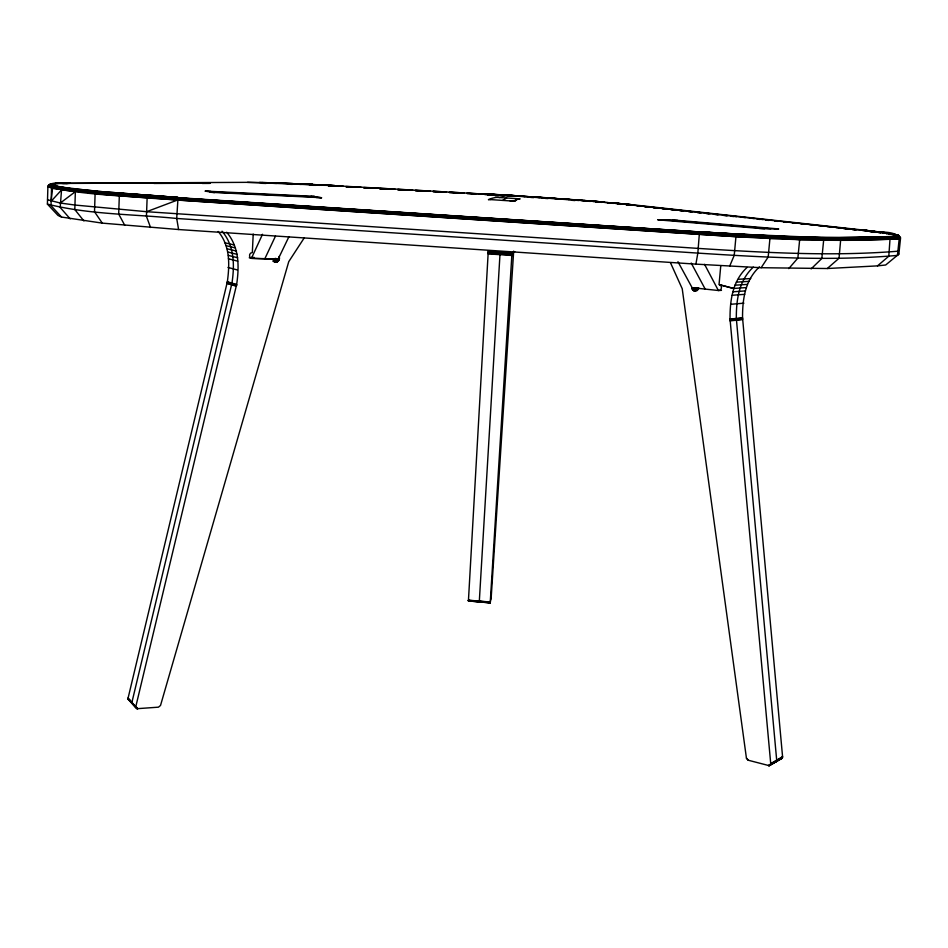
<?xml version="1.0" encoding="UTF-8"?>
<svg xmlns="http://www.w3.org/2000/svg" width="948" height="948" viewBox="0 0 948 948"><rect width="100%" height="100%" fill="white"/><g stroke="black" fill="none" stroke-linecap="round" stroke-linejoin="round"><path stroke-width="1.42" d="M780.69 758.744L782.207 758.092L782.574 756.717L742.545 317.817C742.426 299.331 745.152 280.051 759.49 266.838M468.419 600.925L490.211 602.833L511.908 254.337L511.991 252.761L488.267 251.149L468.419 600.925L490.199 602.881L491.265 596.47L513.686 251.113M697.444 288.263C697.384 292.067 691.471 291.38 692.123 287.694L677.95 261.719M468.442 600.191L490.223 602.016L490.187 602.821M47.4 204.104C89.396 214.675 133.704 214.106 176.695 218.467L697.835 253.104C764.254 257.346 830.969 261.233 897.436 255.403L898.858 254.076L900.6 237.723L899.214 238.778C832.605 241.633 765.984 238.161 699.541 233.635L175.119 199.293C132.673 195.857 89.918 194.162 47.886 186.957C90.25 196.177 134.355 195.892 177.43 200.087L699.482 234.417C765.948 238.635 832.617 242.617 899.214 238.778L900.209 237.972L898.763 236.265C832.344 240.271 765.806 235.898 699.505 231.774L697.835 253.104L695.903 264.137L178.603 229.535L102.277 223.124L61.525 217.056L58.006 215.457L47.4 204.104L47.886 186.957C51.026 179.61 64.689 185.63 70.259 183.059L56.205 183.438L49.675 184.493C90.641 194.352 133.81 192.882 175.57 197.492L699.553 231.94L784.541 236.585L848.614 237.901M479.297 601.601L500.129 251.955M817.01 237.675L838.814 237.711L840.722 239.204L839.039 258.271L827.272 268.521L761.161 267.715L695.903 264.137M97.123 191.401L54.214 186.235L49.675 184.493C64.748 189.695 81.279 188.877 96.945 191.271L95.831 193.108L61.525 189.944L60.198 207.482L70.199 218.905M95.831 193.108L95.108 193.676L94.516 211.76L102.277 223.124M95.108 193.676L147.13 197.978L146.442 216.31L150.542 227.508M670.449 262.679L682.228 288.749L746.432 758.139L748.221 760.225L769.195 765.664L770.724 763.626L730.031 319.073C729.889 300.362 732.603 280.833 747.071 267.431M130.03 700.311L128.466 699.683L128.099 698.036L227.354 281.781C229.7 264.421 230.21 245.674 218.182 231.466M304.237 237.877L288.749 261.66L160.52 705.466L158.458 707.172L137.069 708.689L135.837 706.461L236.633 284.507C239.37 266.352 239.216 247.001 226.691 232.224M253.211 234.049L252.334 252.606C248.791 252.393 248.471 258.366 252.061 258.437L273.498 259.112C273.747 264.67 281.449 261.044 279.067 256.446M479.309 601.459L479.321 601.968M488.682 252.026L488.682 253.886M513.259 251.635L512.216 255.522L512.489 252.986M47.519 199.791L60.328 203.038L74.951 205.041L146.62 211.7L177.43 200.087L175.119 199.293L175.297 198.156L175.57 197.492L178.046 197.54L96.945 191.271L178.046 197.54L176.695 218.467L178.603 229.535M720.764 265.677L719.046 284.59L733.586 288.453L746.1 287.599M699.541 231.822L744.31 234.606L744.784 236.502L735.944 236.656L734.238 255.332L729.664 266.198M897.436 255.403L899.214 238.778L799.662 239.678L797.861 258.105L788.76 268.628M54.818 186.187L52.531 187.834L51.145 201.272L61.525 189.944M840.876 239.951L823.646 240.318L821.821 258.508L811.121 268.888M491.04 598.781L491.218 597.027M222.057 231.205C234.5 245.876 234.666 265.096 231.964 283.132L131.95 702.219L133.17 704.435M776.625 760.889C771.945 762.654 777.135 762.702 776.685 760.154L736.323 318.445C736.205 299.841 738.919 280.43 753.316 267.135M838.814 237.711L899.723 236.917L897.756 235.057L864.28 230.103C875.134 234.132 891.156 228.835 900.043 237.415C833.174 240.235 766.292 236.419 699.577 232.106L175.427 197.753C133.455 193.475 90.25 194.15 49.106 184.682L56.205 183.438L69.37 183.237L247.961 182.336L334.62 185.63L334.324 186.27L328.541 185.998M487.568 194.897L488.101 194.056L504.016 194.956L598.52 201.592L504.016 194.956M278.321 260.973C270.938 260.297 272.894 257.121 278.878 259.74M514.776 195.809L334.561 185.678M70.235 188.593L68.671 190.24L52.424 188.439M262.513 234.286L251.469 258.259L278.179 259.1L288.962 236.633M264.871 258.686L275.477 236.123M761.161 267.715L768.176 257.026L769.942 238.446L785.442 238.481L799.662 239.678M292.553 183.545L262.584 182.549L261.684 183.308L266.08 183.45M781.045 758.744L782.574 756.717L770.724 763.626M54.842 184.398L55.671 183.628M899.297 249.952L897.875 251.208C831.384 256.541 764.68 252.63 698.249 248.4L146.62 211.7M827.272 268.521L877.493 265.878L888.797 256.197L890.113 237.628M133.17 194.447L132.246 196.212L119.318 195.821L118.69 214.047L124.769 225.34M898.858 254.076L885.693 264.99L877.493 265.878M60.328 203.038L75.366 191.65L74.809 209.544L83.898 220.955M518.153 198.748L514.788 201.189L510.06 200.905M881.45 232.153L898.574 235.353L897.164 236.348L888.631 236.834M512.311 253.246L514.728 251.706M66.407 183.45L69.951 183.071M502.689 200.395L506.659 198.002M770.724 764.005L782.574 757.096M782.515 757.452L768.473 765.605L770.665 764.361M768.84 765.664L782.384 757.796M769.195 765.664L782.207 758.092M769.527 765.593L781.97 758.341M282.658 183.355L312.816 184.469L274.553 182.857M50.291 184.765L52.033 183.853L58.835 183.284M490.851 199.483C482.745 201.071 497.096 195.975 499.845 197.54M247.452 182.383L262.584 182.549M55.209 183.948L48.609 185.026C89.87 194.565 133.206 193.854 175.297 198.156L699.577 232.592C766.304 236.656 833.197 240.982 900.043 237.415L890.551 238.588L900.209 237.972M729.996 319.429L742.521 318.173M729.984 319.784L742.509 318.528M729.984 320.14L742.509 318.884M729.996 320.495L742.521 319.227M730.031 320.851L742.545 319.583M730.031 319.073L742.545 317.817M823.646 240.318L818.243 239.56L817.46 237.972L840.118 238.292L899.285 236.526L821.821 237.652L735.423 233.99M900.043 237.415C833.221 241.953 766.304 236.668 699.541 233.635L746.135 237.036M731.394 304.237L743.907 303.182M732.212 295.266L744.737 294.33M732.721 291.818L745.235 290.918M694.102 290.835L696.697 290.657M721.475 290.361L718.371 290.503L704.577 264.35M692.478 289.472L697.657 289.128M692.715 289.851L697.894 289.507M693.012 290.183L696.887 289.922M693.344 290.467L697.218 290.207M693.711 290.681L697.586 290.42M734.807 285.218L747.32 284.4M692.111 288.156L698.593 287.73M692.17 288.619L698.64 288.192M692.289 289.057L698.771 288.63M888.975 236.882L898.763 236.265L897.246 234.808L897.164 236.348L898.763 236.265L852.999 237.818M736.371 282.149L748.861 281.378M738.255 279.293L750.733 278.558M889.876 237.379L899.723 236.917M316.099 197.457L321.656 197.753L311.051 196.2L205.218 191.105L210.894 191.425M62.521 183.426L69.37 183.237M177.489 199.317L175.19 198.677L744.749 235.874L175.19 198.677L96.021 192.515L52.531 187.834L47.969 186.033M759.016 228.385L778.746 229.001L774.469 228.8M56.205 183.438L69.654 183.13M774.445 762.121L775.5 762.109M677.69 220.398L657.675 219.735L661.977 219.936M69.097 183.402L210.231 182.774M153.943 183.438L209.828 183.154M202.327 183.438L209.686 183.402M840.568 238.872L818.1 238.943L840.829 239.571M817.46 237.972L839.821 238.067M817.84 238.41L840.366 238.552M821.821 237.652L839.513 237.889M259.491 182.443L282.931 183.201M261.921 182.964L276.555 183.426M251.54 257.382L254.384 257.477M751.965 237.249L765.06 237.735M769.432 237.889L785.442 238.481L784.541 236.585M315.542 185.346L309.759 185.121L314.084 185.346M328.577 185.844L338.791 186.318M177.963 197.575L175.57 197.492L177.797 197.836M289.863 183.663L334.691 185.618L307.365 184.256L334.49 185.772L328.743 185.488M289.638 183.912L301.215 184.41M289.46 184.268L292.363 184.386M321.431 185.31L309.889 184.789L319.962 185.334M334.431 185.903L328.66 185.642L343.342 186.258M313.136 196.497L314.937 196.52L311.051 196.2M212.613 192.326L210.61 192.29L321.396 197.694M147.13 197.978L735.944 236.656M483.267 194.245L494.82 194.838M513.342 195.738L500.603 194.968M209.852 191.887L316.194 196.947M325.863 185.346L310.055 184.552L324.394 185.346M328.612 185.772L334.371 186.069M490.483 194.826L484.677 194.518M500.461 195.335L509.017 195.774M520.345 195.952L487.853 194.198L497.771 194.79M346.221 186.555L361.034 187.23M363.914 187.526L394.949 189.09M397.828 189.387L412.641 190.062M415.52 190.358L430.345 191.034M433.212 191.33L446.555 191.934M449.435 192.219L464.259 192.906M467.127 193.191L496.29 194.802M346.162 186.72L355.014 187.206M363.854 187.692L372.706 188.178M380.077 188.581L390.398 189.15M397.769 189.553L406.609 190.038M415.461 190.524L424.301 191.01M433.141 191.496L441.993 191.982M449.364 192.385L459.685 192.954M467.056 193.356L475.896 193.842M346.115 186.91L352.004 187.242M363.807 187.882L369.696 188.214M380.018 188.771L385.919 189.102M397.71 189.742L403.599 190.074M415.39 190.714L421.291 191.046M433.082 191.686L437.502 191.934M449.305 192.574L455.194 192.906M466.985 193.546L472.886 193.878M379.97 188.996L382.921 189.162M500.402 195.608L503.258 195.774M177.655 198.31L175.427 197.753L744.512 234.891M699.577 232.106L744.31 234.606M487.936 194.115L514.823 195.655M487.699 194.494L493.387 194.826M500.497 195.241L509.029 195.738M500.437 195.501L504.703 195.774M517.679 195.999L556.512 198.594M517.632 196.248L524.908 196.722M530.726 197.101L539.448 197.658M530.702 197.445L533.617 197.622M495.176 197.243L518.272 198.748C524.054 199.21 514.622 198.215 514.752 201.201L490.602 199.601M699.577 232.319L744.654 235.329M488.244 251.658L511.967 253.258M488.22 252.18L511.944 253.791M488.196 252.725L511.908 254.337M488.173 253.294L511.884 254.905M488.137 253.874L511.849 255.474M536.793 197.018L569.274 199.495L559.356 198.796M545.207 198.049L552.317 198.559M559.415 199.056L566.525 199.566M545.219 198.393L548.062 198.594M699.577 232.592L744.749 235.874M120.799 193.345L148.196 195.466M572.213 199.732L594.313 201.45L584.229 200.443M572.154 199.981L579.133 200.526M584.715 200.964L590.296 201.403M572.225 200.336L575.021 200.549M886.534 233.789L885.432 232.722L864.789 230.234L633.122 204.839L569.144 199.329M618.072 204.116L620.987 204.341M626.829 204.815L632.66 205.278L626.758 204.661M468.431 600.368L490.211 602.193M468.419 600.546L490.199 602.371M468.419 600.7L490.187 602.644M672.511 219.96L776.957 228.776M665.958 219.936L770.854 228.823M659.251 219.924L764.669 228.859M594.1 201.272L633.951 205.218L626.664 204.555M595.771 201.58L604.54 202.339M607.455 202.588L633.122 204.839M595.937 201.853L601.802 202.362M607.656 202.872L613.522 203.382M623.748 204.294L617.906 203.761L622.338 204.223M626.901 204.934L629.839 205.206M617.681 203.5L876.248 231.845M611.59 202.73L633.56 204.946M617.586 203.5L633.951 205.218M615.939 203.168L633.774 205.064M869.802 231.241L874.186 231.715M878.571 232.189L885.882 232.971M692.123 287.694L718.513 290.526C721.819 290.882 722.613 285.478 719.473 284.661M869.695 231.49L872.456 231.798M877.978 232.414L880.739 232.722L877.919 232.307M637.044 205.716L641.44 206.202M645.825 206.688L650.221 207.162M653.148 207.482L659.002 208.133M661.929 208.453L667.783 209.093M670.71 209.413L676.564 210.053M679.503 210.373L683.887 210.859M688.284 211.345L692.668 211.819M697.064 212.305L701.461 212.79M705.845 213.264L710.242 213.75M714.626 214.236L719.022 214.71M723.419 215.196L727.803 215.682M730.73 216.002L736.584 216.642M740.981 217.128L745.377 217.602M749.761 218.087L754.158 218.573M758.542 219.047L762.939 219.533M765.865 219.853L770.262 220.339M774.646 220.813L779.043 221.299M783.427 221.785L787.824 222.259M792.22 222.744L796.604 223.23M801.001 223.704L805.385 224.19M809.782 224.676L814.178 225.15M818.562 225.636L822.959 226.122M827.343 226.596L831.74 227.082M836.136 227.567L840.52 228.041M844.917 228.527L849.301 229.013M852.228 229.333L856.625 229.807M862.479 230.459L865.405 230.779L864.54 230.139M637.175 205.929L640.101 206.261M644.498 206.735L647.425 207.067M653.279 207.707L656.206 208.027M662.06 208.667L664.998 208.987M670.852 209.638L673.779 209.958M679.633 210.598L682.56 210.918M688.414 211.57L691.341 211.89M697.195 212.53L700.134 212.85M705.987 213.501L708.914 213.821M714.768 214.461L717.695 214.781M723.549 215.433L726.476 215.753M730.872 216.227L733.799 216.559M757.227 219.13L760.154 219.45M766.008 220.09L768.935 220.422M774.789 221.062L777.716 221.382M783.569 222.022L786.496 222.342M792.362 222.993L795.289 223.313M801.143 223.953L804.07 224.273M843.59 228.622L846.528 228.942M852.382 229.582L855.309 229.914M864.789 230.234L885.432 232.722M869.577 231.288L873.748 231.798M865.026 230.376L876.153 231.75M68.908 189.671L52.768 187.266L48.218 185.488L52.531 187.834L51.524 188.237L51.026 205.657L61.525 217.056M205.337 191.152L214.438 192.622M886.273 233.327L894.213 234.737M175.297 198.156L177.584 198.618M224.569 242.7L233.86 244.892M226.051 245.674L235.353 247.902M275.228 258.389L278.925 259.278M273.818 258.982L278.748 260.179M273.64 259.397L278.57 260.582M227.176 248.814L236.49 251.078M273.107 260.108L278.037 261.304M273.996 260.688L277.693 261.589M273.628 260.913L277.326 261.814M273.225 261.067L276.923 261.98M274.043 261.47L276.496 262.075M273.19 261.435L276.069 262.086M227.947 252.061L237.273 254.384M249.241 257.785L252.061 258.437M228.35 255.403L237.675 257.761M228.385 258.757L237.711 261.162M893.135 233.931L898.574 235.353M719.876 284.815L733.586 288.453M227.994 267.431L237.308 269.955M227.354 281.781L236.633 284.507M227.33 282.125L236.609 284.85M227.295 282.468L236.573 285.206M227.247 282.812L236.526 285.549M227.188 283.144L236.467 285.893M227.105 283.488L236.384 286.237M128.099 698.036L137.069 708.689L129.319 700.24M135.825 706.627L137.78 708.76M128.051 698.392L135.789 706.829M128.063 698.747L137.413 708.76M128.134 699.091L135.872 707.528M128.276 699.411L136.737 708.559M746.432 758.139L748.221 760.225M691.199 263.023L705.194 289.093M131.95 702.219L132.839 704.305"/></g></svg>
